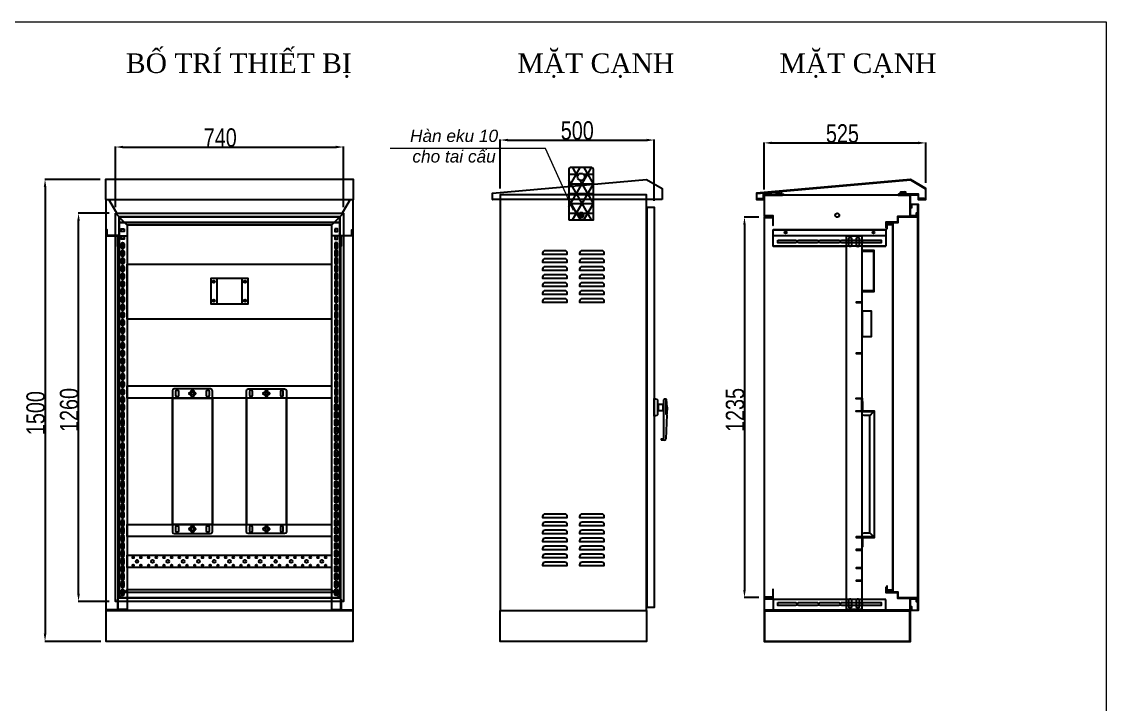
# Model space of a CAD drawing. Header units: inches. Extents: x 21 to 136330, y 8 to 58290.
# Drawn here: x 58205 to 61724, y 43036 to 45252 of the extents above; entities that cross this region are included whole.
import ezdxf
from ezdxf.enums import TextEntityAlignment as Align

# ---------------------------------------------------------------- set-up
doc = ezdxf.new("R2010")
doc.units = ezdxf.units.IN
doc.header["$MEASUREMENT"] = 0
doc.layers.add('0 TĂNG CỨNG', color=7, linetype='Continuous', lineweight=15)
doc.layers.add('ME-DIM', color=8, linetype='Continuous', lineweight=13)
for name, color, linetype in [('1-EMC-ACESS', 4, 'Continuous'), ('@.0.DM. NÉT CHÍNH', 7, 'Continuous'), ('@.DM. THIẾT BỊ', 7, 'Continuous'), ('equipments-cont.', 140, 'Continuous'), ('Text', 4, 'Continuous')]:
    doc.layers.add(name, color=color, linetype=linetype)
doc.layers.add('@.DM. KÍCH THƯỚC', color=8, linetype='Continuous', transparency=0.2)
doc.layers.add('@.DM. KÍCH THƯỚC @ 1', color=8, linetype='Continuous', transparency=0.2)
doc.styles.add('ARIAL', font='arial.ttf')
doc.styles.add('roman', font='roman.shx', dxfattribs={"width": 0.8})
doc.styles.add('Tahoma (Input Text)', font='tahoma.ttf')
doc.styles.add('TEXT-ELECTRICAL', font='')
doc.styles.get('TEXT-ELECTRICAL').set_extended_font_data('.VnArial NarrowH')
doc.dimstyles.new('Kích thước Duy Mạnh', dxfattribs={"dimtxt": 30, "dimasz": 25, "dimexe": 1.25, "dimexo": 20, "dimtad": 1, "dimdec": 1, "dimtxsty": 'roman', "dimcen": 2.5, "dimclrd": 8, "dimclre": 8, "dimclrt": 2, "dimadec": 0, "dimazin": 0, "dimtfac": 1, "dimtdec": 1, "dimtix": 1, "dimtmove": 0, "dimatfit": 3, "dimfxl": 1, "dimtfillclr": 1, "dimarcsym": 0})
doc.dimstyles.new('ME DIM 1-20', dxfattribs={"dimscale": 20, "dimtxt": 2, "dimasz": 1, "dimexe": 0.5, "dimexo": 0.5, "dimgap": 0.5, "dimtad": 1, "dimdec": 0, "dimzin": 0, "dimdsep": 46, "dimtxsty": 'TEXT-ELECTRICAL', "dimblk": 'OBLIQUE', "dimcen": 0, "dimdle": 0.5, "dimclrd": 256, "dimclre": 256, "dimclrt": 256, "dimadec": 0, "dimazin": 0, "dimtfac": 1, "dimtdec": 0, "dimtix": 1, "dimtofl": 0, "dimtmove": 0, "dimatfit": 3, "dimfxl": 1, "dimtolj": 1, "dimtzin": 0, "dimlwd": -1, "dimlwe": -1, "dimarcsym": 0})

# ---------------------------------------------------------------- blocks, each defined once
blk = doc.blocks.new('KHUNG KT1')
at = {"color": 7}
blk.add_lwpolyline([(0, 0), (7128, 0), (7128, -5040), (0, -5040)], close=True, dxfattribs=at)
at = {"color": 1, "style": 'Tahoma (Input Text)', "flags": 8}
for tag, p in [('#01', (328.9, -4851.1)), ('#03', (1514.7, -4846.3)), ('#05', (2819, -4851.1)), ('#07', (4424, -4851.1)), ('#09', (5172.9, -4851.1)), ('#02', (189.8, -4995.1)), ('#04', (1755.3, -4995.1)), ('#06', (2727.8, -4995.1)), ('#08', (4382.7, -4995.1)), ('#10', (5172.9, -4995.1))]:
    blk.add_attdef(tag, p, '', height=60, dxfattribs=at)
blk.add_attdef('#11', text='', height=60, dxfattribs=at).set_placement((6996, -4961.6), align=Align.CENTER)
at = {"layer": '0 TĂNG CỨNG', "color": 1, "style": 'ARIAL'}
blk.add_attdef('#12', (852.8, -4987.6), '', height=60, dxfattribs=at)
blk = doc.blocks.new('TV-HTS4')
at = {"layer": 'equipments-cont.'}
for p, q in [((12, 10), (10, 12)), ((12, 10), (28, 10)), ((12, 10), (12, -10)), ((28, 10), (30, 12)), ((28, 10), (28, -10)), ((40, 26.4), (32, 26.4)), ((39, -21), (39, 26.4)), ((42, 0), (40, 26.4)), ((42, 0), (41.1, -21)), ((12, -10), (10, -12)), ((12, -10), (28, -10)), ((28, -10), (30, -12)), ((40.9, -24), (37.1, -102.1)), ((39, -23.5), (39, -21)), ((40.4, -23.5), (39, -23.5)), ((40.6, -21.5), (39.5, -21.5)), ((22.5, -104.3), (22.5, -106)), ((28, -102.4), (23.3, -103.3)), ((32.1, -107), (23.5, -107))]:
    blk.add_line(p, q, dxfattribs=at)
blk.add_lwpolyline([(0, 28.5), (8.5, 26.4, -0.344151), (10, 24.4), (10, -24.4, -0.344151), (8.5, -26.4), (0, -28.5)], format="xyb", close=True, dxfattribs=at)
blk.add_lwpolyline([(30, 24.4), (30, -100)], dxfattribs=at)
for centre, radius, start, end in [((32, 24.4), 2, 90, 180), ((39.5, -21), 0.5, 180, 270), ((40.4, -24), 0.5, 357.4899, 90), ((40.6, -21), 0.5, 270, 357.4899), ((23.5, -104.3), 1, 101.3099, 180), ((27.5, -100), 2.5, 281.3099, 0), ((32.1, -102), 5, 270, 358.5193), ((23.5, -106), 1, 180, 270)]:
    blk.add_arc(centre, radius, start, end, dxfattribs=at)
blk = doc.blocks.new('*D2329')
at = {"layer": '@.DM. KÍCH THƯỚC', "color": 8, "lineweight": -2, "transparency": 16777216}
for p, q in [((58489.2, 44629.8), (58388.4, 44629.8)), ((58489.2, 43369.9), (58388.4, 43369.9))]:
    blk.add_line(p, q, dxfattribs=at)
at = {"layer": '@.DM. KÍCH THƯỚC', "lineweight": -2, "transparency": 16777216}
blk.add_line((58389.6, 43394.9), (58389.6, 44604.8), dxfattribs=at)
at = {"layer": '@.DM. KÍCH THƯỚC', "transparency": 16777216}
for points in [[(58385.4, 44604.8), (58393.8, 44604.8), (58389.6, 44629.8)], [(58385.4, 43394.9), (58393.8, 43394.9), (58389.6, 43369.9)]]:
    blk.add_solid(points, dxfattribs=at)
at = {"layer": 'Defpoints', "color": 0, "transparency": 16777216}
for p in [(58389.6, 44629.8), (58509.2, 44629.8), (58509.2, 43369.9)]:
    blk.add_point(p, dxfattribs=at)
at = {"layer": '@.DM. KÍCH THƯỚC', "color": 2, "transparency": 16777216, "insert": (58329, 43919.9), "char_height": 60, "attachment_point": 1, "rotation": 90, "style": 'roman'}
blk.add_mtext('1260', dxfattribs=at)
blk = doc.blocks.new('*D2330')
at = {"layer": '@.DM. KÍCH THƯỚC', "color": 8, "lineweight": -2, "transparency": 16777216}
for p, q in [((58509.3, 44649.9), (58509.3, 44846.1)), ((59249.1, 44649.9), (59249.1, 44846.1))]:
    blk.add_line(p, q, dxfattribs=at)
at = {"layer": '@.DM. KÍCH THƯỚC', "lineweight": -2, "transparency": 16777216}
blk.add_line((58534.3, 44844.8), (59224.1, 44844.8), dxfattribs=at)
at = {"layer": '@.DM. KÍCH THƯỚC', "transparency": 16777216}
for points in [[(58534.3, 44849), (58534.3, 44840.7), (58509.3, 44844.8)], [(59224.1, 44849), (59224.1, 44840.7), (59249.1, 44844.8)]]:
    blk.add_solid(points, dxfattribs=at)
at = {"layer": 'Defpoints', "color": 0, "transparency": 16777216}
for p in [(59249.1, 44844.8), (58509.3, 44629.9), (59249.1, 44629.9)]:
    blk.add_point(p, dxfattribs=at)
at = {"layer": '@.DM. KÍCH THƯỚC', "color": 2, "transparency": 16777216, "insert": (58795.8, 44905.5), "char_height": 60, "attachment_point": 1, "style": 'roman'}
blk.add_mtext('740', dxfattribs=at)
blk = doc.blocks.new('*D2274')
at = {"layer": '@.DM. KÍCH THƯỚC', "color": 8, "lineweight": -2, "transparency": 16777216}
for p, q in [((59757.7, 44709.9), (59757.7, 44868.7)), ((60257.7, 44669.9), (60257.7, 44868.7))]:
    blk.add_line(p, q, dxfattribs=at)
at = {"layer": '@.DM. KÍCH THƯỚC', "lineweight": -2, "transparency": 16777216}
blk.add_line((59782.7, 44867.5), (60232.7, 44867.5), dxfattribs=at)
at = {"layer": '@.DM. KÍCH THƯỚC', "transparency": 16777216}
for points in [[(59782.7, 44871.6), (59782.7, 44863.3), (59757.7, 44867.5)], [(60232.7, 44871.6), (60232.7, 44863.3), (60257.7, 44867.5)]]:
    blk.add_solid(points, dxfattribs=at)
at = {"layer": 'Defpoints', "color": 0, "transparency": 16777216}
for p in [(60257.7, 44867.5), (59757.7, 44689.9), (60257.7, 44649.9)]:
    blk.add_point(p, dxfattribs=at)
at = {"layer": '@.DM. KÍCH THƯỚC', "color": 2, "transparency": 16777216, "insert": (60007.7, 44898.1), "char_height": 60, "attachment_point": 5, "style": 'roman'}
blk.add_mtext('500', dxfattribs=at)
blk = doc.blocks.new('bl10')
h = blk.add_hatch()
h.set_pattern_fill('ANGLE', color=256, scale=0.5, style=0)
h.set_pattern_definition([(0, (-95209.8878, -16108.5042), (0, 3.4925), [2.54, -0.9525]), (90, (-95209.8878, -16108.5042), (-3.4925, 2e-16), [2.54, -0.9525])])
edge = h.paths.add_edge_path(flags=16)
edge.add_arc((0, 7.4), 5, 0, 360)
h.paths.add_polyline_path([(-4.2, 14.7), (-8.5, 7.4), (-4.2, 0), (4.2, 0), (8.5, 7.4), (4.2, 14.7)])
h = blk.add_hatch()
h.set_pattern_fill('DOTS', color=256, style=0)
h.set_pattern_definition([(0, (-95209.8878, -16108.5042), (0.79375, 1.5875), [0, -1.5875])])
edge = h.paths.add_edge_path()
edge.add_arc((0, 7.4), 5, 0, 360)
at = {"color": 252}
for p, q in [((-0.5, 7.4), (0.5, 7.4)), ((0, 6.9), (0, 7.9))]:
    blk.add_line(p, q, dxfattribs=at)
blk.add_lwpolyline([(-4.2, 14.7), (-8.5, 7.4), (-4.2, 0), (4.2, 0), (8.5, 7.4), (4.2, 14.7)], close=True)
blk.add_circle((0, 7.4), 5)
blk = doc.blocks.new('_Oblique')
at = {"color": 0, "linetype": 'ByBlock', "lineweight": -2}
blk.add_line((-0.5, -0.5), (0.5, 0.5), dxfattribs=at)
blk = doc.blocks.new('*D2291')
at = {"layer": '@.DM. KÍCH THƯỚC', "color": 8, "lineweight": -2, "transparency": 16777216}
for p, q in [((58459.7, 44739.8), (58279.7, 44739.8)), ((58462.3, 43239.9), (58279.7, 43239.9))]:
    blk.add_line(p, q, dxfattribs=at)
at = {"layer": '@.DM. KÍCH THƯỚC', "lineweight": -2, "transparency": 16777216}
blk.add_line((58280.9, 44714.8), (58280.9, 43264.9), dxfattribs=at)
at = {"layer": '@.DM. KÍCH THƯỚC', "transparency": 16777216}
for points in [[(58276.8, 44714.8), (58285.1, 44714.8), (58280.9, 44739.8)], [(58276.8, 43264.9), (58285.1, 43264.9), (58280.9, 43239.9)]]:
    blk.add_solid(points, dxfattribs=at)
at = {"layer": 'Defpoints', "color": 0, "transparency": 16777216}
for p in [(58479.7, 44739.8), (58280.9, 43239.9), (58482.3, 43239.9)]:
    blk.add_point(p, dxfattribs=at)
at = {"layer": '@.DM. KÍCH THƯỚC', "color": 2, "transparency": 16777216, "insert": (58220.3, 43909.8), "char_height": 60, "attachment_point": 1, "rotation": 90, "style": 'roman'}
blk.add_mtext('1500', dxfattribs=at)
blk = doc.blocks.new('*U2037')
at = {"layer": '@.0.DM. NÉT CHÍNH', "color": 0}
for centre, radius in [((-12.5, 12.5), 2.5), ((0, 0), 4.5), ((12.5, 12.5), 2.5), ((-12.5, -12.5), 2.5), ((12.5, -12.5), 2.5)]:
    blk.add_circle(centre, radius, dxfattribs=at)
blk = doc.blocks.new('*U2038')
at = {"layer": '@.0.DM. NÉT CHÍNH', "color": 0, "linetype": 'ByBlock', "lineweight": -2, "transparency": 16777216}
for p in [(0, 0), (50, 0), (100, 0), (150, 0), (200, 0), (250, 0), (300, 0), (350, 0), (400, 0), (450, 0), (500, 0), (550, 0), (600, 0)]:
    blk.add_blockref('*U2037', p, dxfattribs=at)
blk = doc.blocks.new('*U2063')
at = {"layer": '@.0.DM. NÉT CHÍNH', "color": 51}
blk.add_lwpolyline([(4.5, 6), (4.5, -6, -1), (-4.5, -6), (-4.5, 6, -1)], format="xyb", close=True, dxfattribs=at)
at = {"layer": '@.0.DM. NÉT CHÍNH', "color": 1}
blk.add_point((0, 0), dxfattribs=at)
blk = doc.blocks.new('*U2064')
at = {"layer": '@.0.DM. NÉT CHÍNH', "color": 0, "linetype": 'ByBlock', "lineweight": -2, "transparency": 16777216}
for p in [(0, 525), (0, 500), (0, 475), (0, 450), (0, 425), (0, 400), (0, 375), (0, 350), (0, 325), (0, 300), (0, 275), (0, 250), (0, 225), (0, 200), (0, 175), (0, 150), (0, 125), (0, 100), (0, 75), (0, 50), (0, 25), (0, 0)]:
    blk.add_blockref('*U2063', p, dxfattribs=at)
blk = doc.blocks.new('*U2040')
at = {"layer": '@.0.DM. NÉT CHÍNH'}
blk.add_lwpolyline([(4.5, 4.25), (4.5, -4.25), (-4.5, -4.25), (-4.5, 4.25)], close=True, dxfattribs=at)
blk = doc.blocks.new('*U2109')
at = {"layer": '@.0.DM. NÉT CHÍNH', "color": 0, "linetype": 'ByBlock', "lineweight": -2, "transparency": 16777216}
for p in [(0, 575), (0, 550), (0, 525), (0, 500), (0, 475), (0, 450), (0, 425), (0, 400), (0, 375), (0, 350), (0, 325), (0, 300), (0, 275), (0, 250), (0, 225), (0, 200), (0, 175), (0, 150), (0, 125), (0, 100), (0, 75), (0, 50), (0, 25), (0, 0)]:
    blk.add_blockref('*U2040', p, dxfattribs=at)
blk = doc.blocks.new('*U2029')
at = {"layer": '@.0.DM. NÉT CHÍNH', "color": 51}
blk.add_lwpolyline([(4.5, 6), (4.5, -6, -1), (-4.5, -6), (-4.5, 6, -1)], format="xyb", close=True, dxfattribs=at)
at = {"layer": '@.0.DM. NÉT CHÍNH', "color": 1}
blk.add_point((0, 0), dxfattribs=at)
blk = doc.blocks.new('*U2030')
at = {"layer": '@.0.DM. NÉT CHÍNH', "color": 0, "linetype": 'ByBlock', "lineweight": -2, "transparency": 16777216}
for p in [(0, 600), (0, 575), (0, 550), (0, 525), (0, 500), (0, 475), (0, 450), (0, 425), (0, 400), (0, 375), (0, 350), (0, 325), (0, 300), (0, 275), (0, 250), (0, 225), (0, 200), (0, 175), (0, 150), (0, 125), (0, 100), (0, 75), (0, 50), (0, 25), (0, 0)]:
    blk.add_blockref('*U2029', p, dxfattribs=at)
blk = doc.blocks.new('*U2027')
at = {"layer": '@.0.DM. NÉT CHÍNH'}
blk.add_lwpolyline([(4.5, 4.25), (4.5, -4.25), (-4.5, -4.25), (-4.5, 4.25)], close=True, dxfattribs=at)
blk = doc.blocks.new('*U2028')
at = {"layer": '@.0.DM. NÉT CHÍNH', "color": 0, "linetype": 'ByBlock', "lineweight": -2, "transparency": 16777216}
for p in [(0, 600), (0, 575), (0, 550), (0, 525), (0, 500), (0, 475), (0, 450), (0, 425), (0, 400), (0, 375), (0, 350), (0, 325), (0, 300), (0, 275), (0, 250), (0, 225), (0, 200), (0, 175), (0, 150), (0, 125), (0, 100), (0, 75), (0, 50), (0, 25), (0, 0)]:
    blk.add_blockref('*U2027', p, dxfattribs=at)
blk = doc.blocks.new('*U2061')
at = {"layer": '@.0.DM. NÉT CHÍNH', "color": 51}
blk.add_lwpolyline([(4.5, 6), (4.5, -6, -1), (-4.5, -6), (-4.5, 6, -1)], format="xyb", close=True, dxfattribs=at)
at = {"layer": '@.0.DM. NÉT CHÍNH', "color": 1}
blk.add_point((0, 0), dxfattribs=at)
blk = doc.blocks.new('*U2062')
at = {"layer": '@.0.DM. NÉT CHÍNH', "color": 0, "linetype": 'ByBlock', "lineweight": -2, "transparency": 16777216}
for p in [(0, 525), (0, 500), (0, 475), (0, 450), (0, 425), (0, 400), (0, 375), (0, 350), (0, 325), (0, 300), (0, 275), (0, 250), (0, 225), (0, 200), (0, 175), (0, 150), (0, 125), (0, 100), (0, 75), (0, 50), (0, 25), (0, 0)]:
    blk.add_blockref('*U2061', p, dxfattribs=at)
blk = doc.blocks.new('*U2047')
at = {"layer": '@.0.DM. NÉT CHÍNH'}
blk.add_lwpolyline([(4.5, 4.25), (4.5, -4.25), (-4.5, -4.25), (-4.5, 4.25)], close=True, dxfattribs=at)
blk = doc.blocks.new('*U2048')
at = {"layer": '@.0.DM. NÉT CHÍNH', "color": 0, "linetype": 'ByBlock', "lineweight": -2, "transparency": 16777216}
for p in [(0, 575), (0, 550), (0, 525), (0, 500), (0, 475), (0, 450), (0, 425), (0, 400), (0, 375), (0, 350), (0, 325), (0, 300), (0, 275), (0, 250), (0, 225), (0, 200), (0, 175), (0, 150), (0, 125), (0, 100), (0, 75), (0, 50), (0, 25), (0, 0)]:
    blk.add_blockref('*U2047', p, dxfattribs=at)
blk = doc.blocks.new('*U2045')
at = {"layer": '@.0.DM. NÉT CHÍNH', "color": 51}
blk.add_lwpolyline([(4.5, 6), (4.5, -6, -1), (-4.5, -6), (-4.5, 6, -1)], format="xyb", close=True, dxfattribs=at)
at = {"layer": '@.0.DM. NÉT CHÍNH', "color": 1}
blk.add_point((0, 0), dxfattribs=at)
blk = doc.blocks.new('*U2046')
at = {"layer": '@.0.DM. NÉT CHÍNH', "color": 0, "linetype": 'ByBlock', "lineweight": -2, "transparency": 16777216}
for p in [(0, 600), (0, 575), (0, 550), (0, 525), (0, 500), (0, 475), (0, 450), (0, 425), (0, 400), (0, 375), (0, 350), (0, 325), (0, 300), (0, 275), (0, 250), (0, 225), (0, 200), (0, 175), (0, 150), (0, 125), (0, 100), (0, 75), (0, 50), (0, 25), (0, 0)]:
    blk.add_blockref('*U2045', p, dxfattribs=at)
blk = doc.blocks.new('*U2114')
at = {"layer": '@.0.DM. NÉT CHÍNH'}
blk.add_lwpolyline([(4.5, 4.25), (4.5, -4.25), (-4.5, -4.25), (-4.5, 4.25)], close=True, dxfattribs=at)
blk = doc.blocks.new('*U2060')
at = {"layer": '@.0.DM. NÉT CHÍNH', "color": 0, "linetype": 'ByBlock', "lineweight": -2, "transparency": 16777216}
for p in [(0, 600), (0, 575), (0, 550), (0, 525), (0, 500), (0, 475), (0, 450), (0, 425), (0, 400), (0, 375), (0, 350), (0, 325), (0, 300), (0, 275), (0, 250), (0, 225), (0, 200), (0, 175), (0, 150), (0, 125), (0, 100), (0, 75), (0, 50), (0, 25), (0, 0)]:
    blk.add_blockref('*U2114', p, dxfattribs=at)
blk = doc.blocks.new('*D2284')
at = {"layer": '@.DM. KÍCH THƯỚC', "color": 8, "lineweight": -2, "transparency": 16777216}
for p, q in [((60596.7, 44617.4), (60549, 44617.4)), ((60596.7, 43382.4), (60549, 43382.4))]:
    blk.add_line(p, q, dxfattribs=at)
at = {"layer": '@.DM. KÍCH THƯỚC', "lineweight": -2, "transparency": 16777216}
blk.add_line((60550.3, 44592.4), (60550.3, 43407.4), dxfattribs=at)
at = {"layer": '@.DM. KÍCH THƯỚC', "transparency": 16777216}
for points in [[(60546.1, 44592.4), (60554.4, 44592.4), (60550.3, 44617.4)], [(60546.1, 43407.4), (60554.4, 43407.4), (60550.3, 43382.4)]]:
    blk.add_solid(points, dxfattribs=at)
at = {"layer": 'Defpoints', "color": 0, "transparency": 16777216}
for p in [(60616.7, 44617.4), (60550.3, 43382.4), (60616.7, 43382.4)]:
    blk.add_point(p, dxfattribs=at)
at = {"layer": '@.DM. KÍCH THƯỚC', "color": 2, "transparency": 16777216, "insert": (60489.6, 43919.9), "char_height": 60, "attachment_point": 1, "rotation": 90, "style": 'roman'}
blk.add_mtext('1235', dxfattribs=at)
blk = doc.blocks.new('*D2285')
at = {"layer": '@.DM. KÍCH THƯỚC', "color": 8, "lineweight": -2, "transparency": 16777216}
for p, q in [((60613.7, 44706.9), (60613.7, 44859.4)), ((61138.7, 44728.2), (61138.7, 44859.4))]:
    blk.add_line(p, q, dxfattribs=at)
at = {"layer": '@.DM. KÍCH THƯỚC', "lineweight": -2, "transparency": 16777216}
blk.add_line((60638.7, 44858.2), (61113.7, 44858.2), dxfattribs=at)
at = {"layer": '@.DM. KÍCH THƯỚC', "transparency": 16777216}
for points in [[(60638.7, 44862.3), (60638.7, 44854), (60613.7, 44858.2)], [(61113.7, 44862.3), (61113.7, 44854), (61138.7, 44858.2)]]:
    blk.add_solid(points, dxfattribs=at)
at = {"layer": 'Defpoints', "color": 0, "transparency": 16777216}
for p in [(61138.7, 44858.2), (61138.7, 44708.2), (60613.7, 44686.9)]:
    blk.add_point(p, dxfattribs=at)
at = {"layer": '@.DM. KÍCH THƯỚC', "color": 2, "transparency": 16777216, "insert": (60814.5, 44918.8), "char_height": 60, "attachment_point": 1, "style": 'roman'}
blk.add_mtext('525', dxfattribs=at)
blk = doc.blocks.new('eku10')
at = {"color": 5}
blk.add_line((53937.9, -17418.7), (53931.9, -17418.7), dxfattribs=at)
blk.add_lwpolyline([(53937.9, -17401.7), (53938.6, -17402.7), (53938.6, -17417.7), (53937.9, -17418.7, 0.176471), (53937.9, -17410.2, 0.176471), (53937.9, -17401.7), (53931.9, -17401.7), (53931.1, -17402.7), (53931.1, -17417.7), (53931.9, -17418.7, -0.176471), (53931.9, -17410.2), (53937.9, -17410.2)], format="xyb", dxfattribs=at)
blk.add_arc((53943.5, -17406), 12.4, 159.984, 200.016, dxfattribs=at)
blk = doc.blocks.new('EKU 10')
at = {"layer": '@.DM. THIẾT BỊ', "color": 1}
blk.add_line((-6.5, 8.5), (6.3, 8.5), dxfattribs=at)
at = {"layer": '@.DM. THIẾT BỊ'}
blk.add_blockref('eku10', (-53934.9, 17418.7), dxfattribs=at)

msp = doc.modelspace()

# ---------------------------------------------------------------- hatches: boundary and pattern name
h = msp.add_hatch()
h.set_pattern_fill('NET3', color=252, scale=10, style=0)
h.set_pattern_definition([(0, (-35205.354, 28500.946), (0, 31.75), []), (60, (-35205.354, 28500.946), (-27.496307, 15.875), []), (120, (-35205.354, 28500.946), (-27.496307, -15.875), [])])
edge = h.paths.add_edge_path()
edge.add_line((59980.1999, 44608.3621), (60060.1999, 44608.3621))
edge.add_line((60060.1999, 44608.3621), (60060.1999, 44772.8292))
edge.add_arc((60055.1999, 44772.8292), 5, 0, 90)
edge.add_line((60055.1999, 44777.8292), (59985.1999, 44777.8292))
edge.add_arc((59985.1999, 44772.8292), 5, 90, 180)
edge.add_line((59980.1999, 44772.8292), (59980.1999, 44608.3621))
edge = h.paths.add_edge_path(flags=16)
edge.add_arc((60020.1999, 44747.8292), 11.5, 0, 360)
h.paths.add_polyline_path([(60015.9499, 44630.7233), (60011.6999, 44623.3621), (60015.9499, 44616.0009), (60024.4499, 44616.0009), (60028.6999, 44623.3621), (60024.4499, 44630.7233)], flags=16)
edge = h.paths.add_edge_path(flags=0)
edge.add_arc((60020.1999, 44623.3621), 5, 0, 360)
edge = h.paths.add_edge_path(flags=0)
edge.add_line((60020.1999, 44622.8621), (60020.1999, 44623.8621))
edge = h.paths.add_edge_path(flags=0)
edge.add_line((60019.6999, 44623.3621), (60020.6999, 44623.3621))

# ---------------------------------------------------------------- linework, layer by layer
at = {"color": 252}
msp.add_lwpolyline([(59980.1999, 44608.3621), (60060.1999, 44608.3621), (60060.1999, 44772.8292, 0.414213562), (60055.1999, 44777.8292), (59985.1999, 44777.8292, 0.414213562), (59980.1999, 44772.8292)], format="xyb", close=True, dxfattribs=at)
at = {"color": 2}
for points in [[(59967.2018, 44508.172), (59903.2018, 44508.172, 0.414213562), (59895.2018, 44500.172), (59895.2018, 44497.172), (59975.2018, 44497.172), (59975.2018, 44500.172, 0.414213562)], [(59967.2018, 44482.172), (59903.2018, 44482.172, 0.414213562), (59895.2018, 44474.172), (59895.2018, 44471.172), (59975.2018, 44471.172), (59975.2018, 44474.172, 0.414213562)], [(60087.2018, 44508.172), (60023.2018, 44508.172, 0.414213562), (60015.2018, 44500.172), (60015.2018, 44497.172), (60095.2018, 44497.172), (60095.2018, 44500.172, 0.414213562)], [(60087.2018, 44482.172), (60023.2018, 44482.172, 0.414213562), (60015.2018, 44474.172), (60015.2018, 44471.172), (60095.2018, 44471.172), (60095.2018, 44474.172, 0.414213562)], [(59967.2018, 44456.172), (59903.2018, 44456.172, 0.414213562), (59895.2018, 44448.172), (59895.2018, 44445.172), (59975.2018, 44445.172), (59975.2018, 44448.172, 0.414213562)], [(60087.2018, 44456.172), (60023.2018, 44456.172, 0.414213562), (60015.2018, 44448.172), (60015.2018, 44445.172), (60095.2018, 44445.172), (60095.2018, 44448.172, 0.414213562)], [(59967.2018, 44430.172), (59903.2018, 44430.172, 0.414213562), (59895.2018, 44422.172), (59895.2018, 44419.172), (59975.2018, 44419.172), (59975.2018, 44422.172, 0.414213562)], [(60087.2018, 44430.172), (60023.2018, 44430.172, 0.414213562), (60015.2018, 44422.172), (60015.2018, 44419.172), (60095.2018, 44419.172), (60095.2018, 44422.172, 0.414213562)], [(59967.2018, 44404.172), (59903.2018, 44404.172, 0.414213562), (59895.2018, 44396.172), (59895.2018, 44393.172), (59975.2018, 44393.172), (59975.2018, 44396.172, 0.414213562)], [(59967.2018, 44378.172), (59903.2018, 44378.172, 0.414213562), (59895.2018, 44370.172), (59895.2018, 44367.172), (59975.2018, 44367.172), (59975.2018, 44370.172, 0.414213562)], [(60087.2018, 44404.172), (60023.2018, 44404.172, 0.414213562), (60015.2018, 44396.172), (60015.2018, 44393.172), (60095.2018, 44393.172), (60095.2018, 44396.172, 0.414213562)], [(60087.2018, 44378.172), (60023.2018, 44378.172, 0.414213562), (60015.2018, 44370.172), (60015.2018, 44367.172), (60095.2018, 44367.172), (60095.2018, 44370.172, 0.414213562)], [(59967.2018, 44352.172), (59903.2018, 44352.172, 0.414213562), (59895.2018, 44344.172), (59895.2018, 44341.172), (59975.2018, 44341.172), (59975.2018, 44344.172, 0.414213562)], [(60087.2018, 44352.172), (60023.2018, 44352.172, 0.414213562), (60015.2018, 44344.172), (60015.2018, 44341.172), (60095.2018, 44341.172), (60095.2018, 44344.172, 0.414213562)], [(59967.2018, 43653.172), (59903.2018, 43653.172, 0.414213562), (59895.2018, 43645.172), (59895.2018, 43642.172), (59975.2018, 43642.172), (59975.2018, 43645.172, 0.414213562)], [(60087.2018, 43653.172), (60023.2018, 43653.172, 0.414213562), (60015.2018, 43645.172), (60015.2018, 43642.172), (60095.2018, 43642.172), (60095.2018, 43645.172, 0.414213562)], [(59967.2018, 43627.172), (59903.2018, 43627.172, 0.414213562), (59895.2018, 43619.172), (59895.2018, 43616.172), (59975.2018, 43616.172), (59975.2018, 43619.172, 0.414213562)], [(60087.2018, 43627.172), (60023.2018, 43627.172, 0.414213562), (60015.2018, 43619.172), (60015.2018, 43616.172), (60095.2018, 43616.172), (60095.2018, 43619.172, 0.414213562)], [(59967.2018, 43601.172), (59903.2018, 43601.172, 0.414213562), (59895.2018, 43593.172), (59895.2018, 43590.172), (59975.2018, 43590.172), (59975.2018, 43593.172, 0.414213562)], [(59967.2018, 43575.172), (59903.2018, 43575.172, 0.414213562), (59895.2018, 43567.172), (59895.2018, 43564.172), (59975.2018, 43564.172), (59975.2018, 43567.172, 0.414213562)], [(60087.2018, 43601.172), (60023.2018, 43601.172, 0.414213562), (60015.2018, 43593.172), (60015.2018, 43590.172), (60095.2018, 43590.172), (60095.2018, 43593.172, 0.414213562)], [(60087.2018, 43575.172), (60023.2018, 43575.172, 0.414213562), (60015.2018, 43567.172), (60015.2018, 43564.172), (60095.2018, 43564.172), (60095.2018, 43567.172, 0.414213562)], [(59967.2018, 43549.172), (59903.2018, 43549.172, 0.414213562), (59895.2018, 43541.172), (59895.2018, 43538.172), (59975.2018, 43538.172), (59975.2018, 43541.172, 0.414213562)], [(60087.2018, 43549.172), (60023.2018, 43549.172, 0.414213562), (60015.2018, 43541.172), (60015.2018, 43538.172), (60095.2018, 43538.172), (60095.2018, 43541.172, 0.414213562)], [(59967.2018, 43523.172), (59903.2018, 43523.172, 0.414213562), (59895.2018, 43515.172), (59895.2018, 43512.172), (59975.2018, 43512.172), (59975.2018, 43515.172, 0.414213562)], [(59967.2018, 43497.172), (59903.2018, 43497.172, 0.414213562), (59895.2018, 43489.172), (59895.2018, 43486.172), (59975.2018, 43486.172), (59975.2018, 43489.172, 0.414213562)], [(60087.2018, 43523.172), (60023.2018, 43523.172, 0.414213562), (60015.2018, 43515.172), (60015.2018, 43512.172), (60095.2018, 43512.172), (60095.2018, 43515.172, 0.414213562)], [(60087.2018, 43497.172), (60023.2018, 43497.172, 0.414213562), (60015.2018, 43489.172), (60015.2018, 43486.172), (60095.2018, 43486.172), (60095.2018, 43489.172, 0.414213562)]]:
    msp.add_lwpolyline(points, format="xyb", close=True, dxfattribs=at)
msp.add_circle((60020.1999, 44747.8292), 11.5, dxfattribs=at)
at = {"layer": '@.0.DM. NÉT CHÍNH', "color": 0}
for p, q in [((58479.2193, 43341.3621), (58479.2193, 44674.8621)), ((58513.505, 44629.8621), (58487.7907, 44674.8621)), ((58513.505, 44629.8621), (58487.7907, 44674.8621)), ((59270.6479, 44674.8621), (59244.9336, 44629.8621)), ((59270.6479, 44674.8621), (59244.9336, 44629.8621)), ((59279.2193, 44674.8621), (59279.2193, 43341.3621)), ((59732.6998, 44674.8629), (59734.1998, 44674.8629)), ((58521.2193, 44617.8621), (58509.2193, 44629.8621)), ((58509.2193, 43369.9328), (58509.2193, 44629.7914)), ((59249.2193, 44629.7914), (59249.2193, 43369.9328)), ((59237.1486, 44599.3621), (58521.29, 44599.3621)), ((58521.29, 44599.3621), (59237.1486, 44599.3621)), ((58838.4158, 44418.068), (58838.4158, 44336.068)), ((58920.0228, 44336.068), (58920.0228, 44418.068)), ((60933.7259, 44229.6656), (60932.2259, 44229.6656)), ((58521.29, 43400.3621), (59237.1486, 43400.3621))]:
    msp.add_line(p, q, dxfattribs=at)
at = {"layer": '@.0.DM. NÉT CHÍNH'}
for p, q in [((60590.2259, 44674.8634), (60613.7259, 44674.8634)), ((61048.7259, 44688.3621), (60673.7259, 44688.3621)), ((58520.7193, 44618.3621), (58547.7193, 44591.3621)), ((58547.7193, 44591.3621), (58520.7193, 44618.3621)), ((59210.7193, 44591.3621), (58547.7193, 44591.3621)), ((58547.7193, 44591.3621), (58547.7193, 44556.3621)), ((59237.7193, 44618.3621), (59210.7193, 44591.3621)), ((59210.7193, 44591.3621), (59237.7193, 44618.3621)), ((59210.7193, 44591.3621), (59210.7193, 44556.3621)), ((61008.7259, 44576.3621), (60643.7259, 44576.3621)), ((60643.7259, 44557.8621), (61008.7259, 44557.8621)), ((60643.7259, 44522.8621), (60880.7259, 44522.8621)), ((60890.3975, 44522.8621), (60896.0543, 44522.8621)), ((60915.3975, 44522.8621), (60921.0543, 44522.8621)), ((60932.2259, 44522.8621), (61008.7259, 44522.8621)), ((58547.7193, 43429.8621), (58547.7193, 43343.3621)), ((59210.7193, 43429.8621), (59210.7193, 43343.3621)), ((58547.7193, 43408.3621), (58521.2193, 43381.8621)), ((58547.7193, 43408.3621), (59210.7193, 43408.3621)), ((59210.7193, 43408.3621), (59237.2193, 43381.8621)), ((58517.7193, 43345.3621), (58517.7193, 43356.8621)), ((59240.7193, 43345.3621), (59240.7193, 43356.8621)), ((61008.7259, 43376.3621), (60930.7259, 43376.3621)), ((61008.7259, 43345.3621), (61008.7259, 43376.3621)), ((60966.2259, 43339.8621), (60736.2259, 43339.8621)), ((61008.7259, 43341.3621), (61008.7259, 43345.3621))]:
    msp.add_line(p, q, dxfattribs=at)
at = {"layer": '@.0.DM. NÉT CHÍNH', "color": 1}
msp.add_line((59237.2193, 44617.8621), (59249.2193, 44629.7914), dxfattribs=at)
at = {"layer": '@.0.DM. NÉT CHÍNH', "color": 0}
for points in [[(58476.7193, 44674.8621), (59281.7193, 44674.8621), (59281.7193, 44739.7742), (58476.7193, 44739.7742)], [(60282.6999, 44674.8621), (60257.6999, 44674.8621), (59732.6998, 44674.8629), (59732.6998, 44694.8629), (60232.6996, 44739.8626), (60282.6999, 44709.8621)], [(58479.2193, 44674.8621), (59279.2193, 44674.8621), (59279.2193, 43339.8621), (58479.2193, 43339.8621)], [(59757.6999, 43339.8621), (60232.6999, 43339.8621), (60232.702, 44689.8625), (59757.702, 44689.8625)], [(60590.7259, 44677.8621), (60612.2259, 44677.8621), (60612.2259, 44691.3621), (60677.2259, 44691.3621), (60677.2259, 44689.8621), (60613.7259, 44689.8621), (60613.7259, 44676.3621), (60590.7259, 44676.3621)], [(58509.2193, 44629.8621), (59249.2193, 44629.8621), (59249.2193, 43369.8621), (58509.2193, 43369.8621)], [(60234.1999, 43349.8621), (60234.1999, 44649.8621), (60257.6999, 44649.8621), (60257.6999, 43349.8621)], [(58521.2193, 44617.8621), (59237.2193, 44617.8621), (59237.2193, 43381.8621), (58521.2193, 43381.8621)], [(60930.7259, 43343.3621), (60880.7259, 43343.3621), (60880.7259, 44556.3621), (60930.7259, 44556.3621)], [(58547.7193, 44464.1548), (59210.7193, 44464.1548), (59210.7193, 44285.5694), (58547.7193, 44285.5694)], [(58923.0228, 44336.068), (58940.0228, 44336.068), (58940.0228, 44418.068), (58923.0228, 44418.068), (58921.5228, 44418.068), (58918.5228, 44418.068), (58839.9158, 44418.068), (58836.9158, 44418.068), (58835.4158, 44418.068), (58818.4158, 44418.068), (58818.4158, 44336.068), (58835.4158, 44336.068), (58836.9158, 44336.068), (58839.9158, 44336.068), (58918.5228, 44336.068), (58921.5228, 44336.068)], [(60932.2259, 44341.6656), (60912.2259, 44341.6656), (60912.2259, 44340.1656), (60930.7259, 44340.1656), (60930.7259, 44175.5586), (60912.2259, 44175.5586), (60912.2259, 44174.0586), (60932.2259, 44174.0586)], [(58547.7193, 44069.6329), (59210.7193, 44069.6329), (59210.7193, 44030.0914), (58547.7193, 44030.0914)], [(58694.2193, 44030.0914), (58824.2193, 44030.0914), (58824.2193, 43619.6329), (58694.2193, 43619.6329)], [(59064.2193, 44030.0914), (58934.2193, 44030.0914), (58934.2193, 43619.6329), (59064.2193, 43619.6329)], [(60932.2259, 43986.5586), (60912.2259, 43986.5586), (60912.2259, 43988.0586), (60930.7259, 43988.0586), (60930.7259, 44027.6656), (60912.2259, 44027.6656), (60912.2259, 44029.1656), (60932.2259, 44029.1656), (60932.2259, 43986.3621), (60970.7259, 43986.3621), (60970.7259, 43579.3621), (60932.2259, 43579.3621), (60932.2259, 43547.8621), (60933.7259, 43547.8621), (60933.7259, 43577.8621), (60972.2259, 43577.8621), (60972.2259, 43987.8621), (60933.7259, 43987.8621), (60933.7259, 44017.8621), (60932.2259, 44017.8621)], [(58547.7193, 43619.6329), (59210.7193, 43619.6329), (59210.7193, 43580.0914), (58547.7193, 43580.0914)], [(60932.2259, 43579.1656), (60912.2259, 43579.1656), (60912.2259, 43577.6656), (60930.7259, 43577.6656), (60930.7259, 43538.0586), (60912.2259, 43538.0586), (60912.2259, 43536.5586), (60932.2259, 43536.5586)], [(58547.7193, 43519.6361), (59210.7193, 43519.6361), (59210.7193, 43480.0946), (58547.7193, 43480.0946)], [(60932.2259, 43479.1656), (60912.2259, 43479.1656), (60912.2259, 43477.6656), (60930.7259, 43477.6656), (60930.7259, 43438.0586), (60912.2259, 43438.0586), (60912.2259, 43436.5586), (60932.2259, 43436.5586)], [(58479.2193, 43339.8621), (59279.2193, 43339.8621), (59279.2193, 43239.8621), (58479.2193, 43239.8621)], [(60232.6999, 43339.8621), (60232.6999, 43239.8621), (59757.6999, 43239.8621), (59757.6999, 43339.8621)]]:
    msp.add_lwpolyline(points, close=True, dxfattribs=at)
at = {"layer": '@.0.DM. NÉT CHÍNH'}
for points in [[(61088.7265, 44739.8626), (60588.7259, 44694.8634), (60588.7259, 44674.8634), (60590.2259, 44674.8634), (60590.2259, 44693.498), (61088.3769, 44738.323), (61137.2267, 44709.0128), (61137.2267, 44676.3621), (61113.7267, 44676.3621), (61113.7267, 44674.8621), (61138.7267, 44674.8621), (61138.7267, 44709.8621)], [(60673.7259, 44688.3621), (60673.7259, 44689.8621), (60613.7259, 44689.8621), (60613.7259, 44619.8621), (60642.2259, 44619.8621), (60642.2259, 44591.3621), (60643.7259, 44591.3621), (60643.7259, 44621.3621), (60615.2259, 44621.3621), (60615.2259, 44688.3621)], [(61088.7259, 44621.3621), (61088.7259, 44689.8621), (61048.7259, 44689.8621), (61048.7259, 44688.3621), (61087.2259, 44688.3621), (61087.2259, 44619.8621), (61107.2259, 44619.8621), (61107.2259, 44621.3621)], [(61091.7259, 44646.8621), (61090.2259, 44646.8621), (61090.2259, 44659.8621), (61113.7259, 44659.8621), (61113.7259, 43339.8621), (61090.2259, 43339.8621), (61090.2259, 43352.8621), (61091.7259, 43352.8621), (61091.7259, 43341.3621), (61112.2259, 43341.3621), (61112.2259, 44658.3621), (61091.7259, 44658.3621), (61091.7259, 44646.8621)], [(61010.2259, 44583.8621), (61010.2259, 44599.3621), (61048.7259, 44599.3621), (61048.7259, 44617.8621), (61108.7259, 44617.8621), (61108.7259, 44629.8621), (61107.2259, 44629.8621), (61107.2259, 44619.3621), (61047.2259, 44619.3621), (61047.2259, 44600.8621), (61008.7259, 44600.8621), (61008.7259, 44583.8621)], [(59237.2193, 44617.8621), (58521.2193, 44617.8621), (58521.2193, 43381.8621), (59237.2193, 43381.8621)], [(60613.7259, 44617.3621), (60613.7259, 43382.3621), (60641.2259, 43382.3621), (60641.2259, 43383.8621), (60615.2259, 43383.8621), (60615.2259, 44615.8621), (60641.2259, 44615.8621), (60641.2259, 44617.3621)], [(61030.7259, 44593.3621), (61030.7259, 43406.3621), (61013.7259, 43406.3621), (61013.7259, 43419.8621), (61012.2259, 43419.8621), (61012.2259, 43404.8621), (61032.2259, 43404.8621), (61032.2259, 44594.8621), (61012.2259, 44594.8621), (61012.2259, 44579.8621), (61013.7259, 44579.8621), (61013.7259, 44593.3621)], [(61008.7259, 44522.8621), (60643.7259, 44522.8621), (60643.7259, 44576.3621), (61008.7259, 44576.3621)], [(61008.7259, 43415.8621), (61008.7259, 43398.8621), (61047.2259, 43398.8621), (61047.2259, 43380.3621), (61107.2259, 43380.3621), (61107.2259, 43369.8621), (61108.7259, 43369.8621), (61108.7259, 43381.8621), (61048.7259, 43381.8621), (61048.7259, 43400.3621), (61010.2259, 43400.3621), (61010.2259, 43415.8621)], [(61008.7259, 43376.3621), (60643.7259, 43376.3621), (60643.7259, 43341.3621), (61008.7259, 43341.3621)], [(61038.6552, 43241.3621), (61038.7259, 43241.3621), (61087.2259, 43241.3621), (61087.2259, 43338.3621), (61038.7259, 43338.3621), (60966.2259, 43338.3621), (60736.2259, 43338.3621), (60628.7259, 43338.3621), (60615.2259, 43338.3621), (60615.2259, 43241.3621), (60663.7259, 43241.3621), (60663.7966, 43241.3621)]]:
    msp.add_lwpolyline(points, close=True, dxfattribs=at)
for points in [[(61116.7267, 44676.3621), (61133.7267, 44676.3621), (61133.7267, 44677.8621), (61116.7267, 44677.8621, -0.414213562), (61115.2267, 44679.3621), (61115.2267, 44691.3621), (61050.2267, 44691.3621), (61050.2267, 44689.8621), (61113.7267, 44689.8621), (61113.7267, 44679.3621, 0.414213562)], [(60658.7259, 44542.3621), (60716.2259, 44542.3621, -1), (60716.2259, 44533.3621), (60658.7259, 44533.3621)], [(60786.2259, 44533.3621), (60726.2259, 44533.3621, -1), (60726.2259, 44542.3621), (60786.2259, 44542.3621, -1)], [(60856.2259, 44533.3621), (60796.2259, 44533.3621, -1), (60796.2259, 44542.3621), (60856.2259, 44542.3621, -1)], [(60926.2259, 44533.3621), (60866.2259, 44533.3621, -1), (60866.2259, 44542.3621), (60926.2259, 44542.3621, -1)], [(60897.7259, 44546.3621), (60897.7259, 44526.3621, -1), (60888.7259, 44526.3621), (60888.7259, 44546.3621, -1)], [(60897.7259, 44546.3621), (60897.7259, 44526.3621, -1), (60888.7259, 44526.3621), (60888.7259, 44546.3621, -1)], [(60922.7259, 44546.3621), (60922.7259, 44526.3621, -1), (60913.7259, 44526.3621), (60913.7259, 44546.3621, -1)], [(60658.7259, 43365.8621), (60716.2259, 43365.8621, -1), (60716.2259, 43356.8621), (60658.7259, 43356.8621)], [(60786.2259, 43356.8621), (60726.2259, 43356.8621, -1), (60726.2259, 43365.8621), (60786.2259, 43365.8621, -1)], [(60856.2259, 43356.8621), (60796.2259, 43356.8621, -1), (60796.2259, 43365.8621), (60856.2259, 43365.8621, -1)], [(60926.2259, 43356.8621), (60866.2259, 43356.8621, -1), (60866.2259, 43365.8621), (60926.2259, 43365.8621, -1)], [(60897.7259, 43373.3621), (60897.7259, 43353.3621, -1), (60888.7259, 43353.3621), (60888.7259, 43373.3621, -1)], [(60897.7259, 43373.3621), (60897.7259, 43353.3621, -1), (60888.7259, 43353.3621), (60888.7259, 43373.3621, -1)], [(60913.7259, 43353.3621), (60913.7259, 43373.3621, -1), (60922.7259, 43373.3621), (60922.7259, 43353.3621, -1)], [(60913.7259, 43353.3621), (60913.7259, 43373.3621, -1), (60922.7259, 43373.3621), (60922.7259, 43353.3621, -1)]]:
    msp.add_lwpolyline(points, format="xyb", close=True, dxfattribs=at)
at = {"layer": '@.0.DM. NÉT CHÍNH', "color": 1}
for points in [[(58480.7193, 44556.3616), (58516.2193, 44556.3616), (58516.2193, 44523.3616), (58517.7193, 44523.3616), (58517.7193, 44557.8616), (58482.2193, 44557.8616), (58482.2193, 44576.3616), (58480.7193, 44576.3616)], [(59277.7193, 44556.3616), (59242.2193, 44556.3616), (59242.2193, 44523.3616), (59240.7193, 44523.3616), (59240.7193, 44557.8616), (59276.2193, 44557.8616), (59276.2193, 44576.3616), (59277.7193, 44576.3616)], [(58516.2193, 43342.8619), (58480.7193, 43342.8619), (58480.7193, 43341.3619), (58517.7193, 43341.3619), (58517.7193, 43376.3619), (58516.2193, 43376.3619)], [(59242.2193, 43342.8619), (59277.7193, 43342.8619), (59277.7193, 43341.3619), (59240.7193, 43341.3619), (59240.7193, 43376.3619), (59242.2193, 43376.3619)]]:
    msp.add_lwpolyline(points, close=True, dxfattribs=at)
at = {"layer": '@.0.DM. NÉT CHÍNH', "color": 2}
for points in [[(58517.7193, 44556.3621), (58547.7193, 44556.3621), (58547.7193, 43343.3621), (58517.7193, 43343.3621)], [(59240.7193, 44556.3621), (59210.7193, 44556.3621), (59210.7193, 43343.3621), (59240.7193, 43343.3621)]]:
    msp.add_lwpolyline(points, close=True, dxfattribs=at)
at = {"layer": '@.0.DM. NÉT CHÍNH'}
for points in [[(60932.2259, 44539.9237, -0.280776406), (60936.2259, 44542.3621), (60993.7259, 44542.3621), (60993.7259, 44533.3621), (60936.2259, 44533.3621, -0.561552813), (60932.2259, 44539.9237)], [(60932.2259, 43363.4237, -0.280776406), (60936.2259, 43365.8621), (60993.7259, 43365.8621), (60993.7259, 43356.8621), (60936.2259, 43356.8621, -0.561552813), (60932.2259, 43363.4237)]]:
    msp.add_lwpolyline(points, format="xyb", dxfattribs=at)
at = {"layer": '@.0.DM. NÉT CHÍNH', "color": 0}
for points in [[(60930.7259, 44507.0904), (60936.7259, 44507.0904), (60969.2259, 44507.0904), (60969.2259, 44377.4834), (60936.7259, 44377.4834), (60933.7259, 44377.4834), (60933.7259, 44378.9834), (60930.7259, 44378.9834), (60930.7259, 44377.4834), (60930.7259, 44375.9834), (60936.7259, 44375.9834), (60970.7259, 44375.9834), (60970.7259, 44508.5904), (60930.7259, 44508.5904), (60930.7259, 44507.0904), (60930.7259, 44505.5904), (60933.7259, 44505.5904), (60933.7259, 44507.0904)], [(60932.2259, 44311.6656), (60932.2259, 44229.6656), (60935.2259, 44229.6656), (60959.2259, 44229.6656), (60962.2259, 44229.6656), (60962.2259, 44311.6656), (60959.2259, 44311.6656), (60935.2259, 44311.6656), (60933.7259, 44311.6656), (60932.2259, 44311.6656)]]:
    msp.add_lwpolyline(points, dxfattribs=at)
for points in [[(58700.2193, 44059.8621, 0.414213562), (58694.2193, 44053.8621), (58694.2193, 43595.8621, 0.414213562), (58700.2193, 43589.8621), (58818.2193, 43589.8621, 0.414213562), (58824.2193, 43595.8621), (58824.2193, 44053.8621, 0.414213562), (58818.2193, 44059.8621)], [(59058.2193, 44059.8621, -0.414213562), (59064.2193, 44053.8621), (59064.2193, 43595.8621, -0.414213562), (59058.2193, 43589.8621), (58940.2193, 43589.8621, -0.414213562), (58934.2193, 43595.8621), (58934.2193, 44053.8621, -0.414213562), (58940.2193, 44059.8621)], [(58704.7193, 44038.8621), (58704.7193, 44050.8621, -1), (58713.7193, 44050.8621), (58713.7193, 44038.8621, -1)], [(58765.2193, 44040.3621), (58759.2193, 44040.3621), (58753.2193, 44040.3621, -1), (58753.2193, 44049.3621), (58759.2193, 44049.3621), (58765.2193, 44049.3621, -1)], [(58763.7193, 44050.8621), (58763.7193, 44044.8621), (58763.7193, 44038.8621, -1), (58754.7193, 44038.8621), (58754.7193, 44044.8621), (58754.7193, 44050.8621, -1)], [(58813.7193, 44050.8621), (58813.7193, 44038.8621, -1), (58804.7193, 44038.8621), (58804.7193, 44050.8621, -1)], [(58944.7193, 44050.8621), (58944.7193, 44038.8621, 1), (58953.7193, 44038.8621), (58953.7193, 44050.8621, 1)], [(58993.2193, 44049.3621), (58999.2193, 44049.3621), (59005.2193, 44049.3621, -1), (59005.2193, 44040.3621), (58999.2193, 44040.3621), (58993.2193, 44040.3621, -1)], [(58994.7193, 44050.8621), (58994.7193, 44044.8621), (58994.7193, 44038.8621, 1), (59003.7193, 44038.8621), (59003.7193, 44044.8621), (59003.7193, 44050.8621, 1)], [(59053.7193, 44038.8621), (59053.7193, 44050.8621, 1), (59044.7193, 44050.8621), (59044.7193, 44038.8621, 1)], [(58713.7193, 43610.8621), (58713.7193, 43598.8621, -1), (58704.7193, 43598.8621), (58704.7193, 43610.8621, -1)], [(58765.2193, 43600.3621), (58759.2193, 43600.3621), (58753.2193, 43600.3621, -1), (58753.2193, 43609.3621), (58759.2193, 43609.3621), (58765.2193, 43609.3621, -1)], [(58763.7193, 43610.8621), (58763.7193, 43604.8621), (58763.7193, 43598.8621, -1), (58754.7193, 43598.8621), (58754.7193, 43604.8621), (58754.7193, 43610.8621, -1)], [(58813.7193, 43610.8621), (58813.7193, 43598.8621, -1), (58804.7193, 43598.8621), (58804.7193, 43610.8621, -1)], [(58944.7193, 43610.8621), (58944.7193, 43598.8621, 1), (58953.7193, 43598.8621), (58953.7193, 43610.8621, 1)], [(59005.2193, 43600.3621), (58999.2193, 43600.3621), (58993.2193, 43600.3621, -1), (58993.2193, 43609.3621), (58999.2193, 43609.3621), (59005.2193, 43609.3621, -1)], [(58994.7193, 43610.8621), (58994.7193, 43604.8621), (58994.7193, 43598.8621, 1), (59003.7193, 43598.8621), (59003.7193, 43604.8621), (59003.7193, 43610.8621, 1)], [(59044.7193, 43610.8621), (59044.7193, 43598.8621, 1), (59053.7193, 43598.8621), (59053.7193, 43610.8621, 1)], [(60897.7259, 43373.3621), (60897.7259, 43353.3621, -1), (60888.7259, 43353.3621), (60888.7259, 43373.3621, -1)], [(60913.7259, 43353.3621), (60913.7259, 43373.3621, -1), (60922.7259, 43373.3621), (60922.7259, 43353.3621, -1)]]:
    msp.add_lwpolyline(points, format="xyb", close=True, dxfattribs=at)
msp.add_lwpolyline([(60932.2259, 43579.4033), (60932.2259, 43586.8621, -0.414213562), (60938.2259, 43592.8621), (60957.1552, 43592.8621), (60969.1552, 43580.8621), (60969.2259, 43580.9328), (60957.2259, 43592.9328), (60957.2259, 43972.7914), (60969.2259, 43984.7914), (60969.1552, 43984.8621), (60957.1552, 43972.8621), (60938.2259, 43972.8621, -0.414213562), (60932.2259, 43978.8621), (60932.2259, 43986.2746)], format="xyb", dxfattribs=at)
at = {"layer": '@.0.DM. NÉT CHÍNH'}
for points in [[(60951.2259, 43339.8621), (61088.7259, 43339.8621), (61088.7259, 43378.3621), (61107.2259, 43378.3621), (61107.2259, 43379.8621), (61087.2259, 43379.8621), (61087.2259, 43341.3621), (60951.2259, 43341.3621), (60928.2259, 43341.3621), (60774.2259, 43341.3621), (60751.2259, 43341.3621), (60615.2259, 43341.3621), (60615.2259, 43378.3621), (60643.7259, 43378.3621), (60643.7259, 43408.3621), (60642.2259, 43408.3621), (60642.2259, 43379.8621), (60613.7259, 43379.8621), (60613.7259, 43339.8621), (60751.2259, 43339.8621)], [(60880.7259, 43376.3621), (60643.7259, 43376.3621), (60643.7259, 43345.3621), (60643.7259, 43341.3621)], [(60628.7259, 43339.8621), (60613.7259, 43339.8621), (60613.7259, 43239.8621), (60663.7259, 43239.8621), (60663.7966, 43239.8621), (61038.6552, 43239.8621), (61038.7259, 43239.8621), (61088.7259, 43239.8621), (61088.7259, 43339.8621), (61038.7259, 43339.8621)]]:
    msp.add_lwpolyline(points, dxfattribs=at)
at = {"layer": '@.0.DM. NÉT CHÍNH', "color": 0}
for centre, radius in [((60020.1999, 44623.3621), 6.5), ((58828.4158, 44408.068), 4), ((58930.0228, 44408.068), 4), ((58828.4158, 44346.068), 4), ((58930.0228, 44346.068), 4)]:
    msp.add_circle(centre, radius, dxfattribs=at)
at = {"layer": '@.0.DM. NÉT CHÍNH'}
for centre, radius in [((60851.2259, 44623.3621), 6.5), ((60683.7259, 44567.3621), 3.5), ((60968.7259, 44567.3621), 3.5)]:
    msp.add_circle(centre, radius, dxfattribs=at)
msp.add_arc((60918.2259, 44526.3621), 4.5, 180, 0, dxfattribs=at)

# ---------------------------------------------------------------- block references
at = {"rotation": 270}
msp.add_blockref('EKU 10', (60653.7259, 44695.1121), dxfattribs=at)
at = {"xscale": -1, "rotation": 90}
msp.add_blockref('EKU 10', (61073.7267, 44695.1121), dxfattribs=at)
at = {"color": 252}
msp.add_blockref('bl10', (60020.1999, 44616.0009), dxfattribs=at)
at = {"layer": '0 TĂNG CỨNG', "color": 1, "xscale": 0.8792977987369557, "yscale": 0.8792977987369557, "zscale": 0.8792977987369557}
msp.add_blockref('KHUNG KT1', (55456.5906, 45251.6693), dxfattribs=at)
at = {"layer": '@.0.DM. NÉT CHÍNH'}
msp.add_blockref('*U2109', (58532.7193, 43999.8621), dxfattribs=at)
at = {"layer": '@.0.DM. NÉT CHÍNH', "xscale": -1}
msp.add_blockref('*U2048', (59225.7193, 43999.8621), dxfattribs=at)
at = {"layer": '@.0.DM. NÉT CHÍNH', "color": 0}
for name, p in [('*U2064', (58532.7193, 43999.8621)), ('*U2038', (58579.2193, 43499.8654))]:
    msp.add_blockref(name, p, dxfattribs=at)
at = {"layer": '@.0.DM. NÉT CHÍNH', "color": 0, "xscale": -1}
msp.add_blockref('*U2062', (59225.7193, 43999.8621), dxfattribs=at)
at = {"layer": '@.0.DM. NÉT CHÍNH', "color": 0, "xscale": -1, "rotation": 180}
msp.add_blockref('*U2030', (58532.7193, 43999.8621), dxfattribs=at)
at = {"layer": '@.0.DM. NÉT CHÍNH', "xscale": -1, "rotation": 180}
msp.add_blockref('*U2028', (58532.7193, 43999.8621), dxfattribs=at)
at = {"layer": '@.0.DM. NÉT CHÍNH', "color": 0, "rotation": 180}
msp.add_blockref('*U2046', (59225.7193, 43999.8621), dxfattribs=at)
at = {"layer": '@.0.DM. NÉT CHÍNH', "rotation": 180}
msp.add_blockref('*U2060', (59225.7193, 43999.8621), dxfattribs=at)
at = {"layer": 'Text'}
msp.add_blockref('TV-HTS4', (60257.6999, 43999.8621), dxfattribs=at)

# ---------------------------------------------------------------- texts
at = {"color": 7, "insert": (59608.0251, 44814.1939), "char_height": 40, "width": 704.873142, "attachment_point": 5, "style": 'ARIAL'}
msp.add_mtext('{\\fArial|b0|i1|c0|p34;Hàn eku 10\\Pcho tai cẩu\\P }', dxfattribs=at)
at = {"layer": '1-EMC-ACESS', "color": 1, "linetype": 'ByBlock', "lineweight": -2, "char_height": 63.504, "width": 972.626469, "attachment_point": 2, "style": 'ARIAL'}
for s, insert in [('{\\fTimes New Roman|b0|i0|c0|p18;\\C7;BỐ TRÍ THIẾT BỊ}', (58909.5535, 45148.573)), ('{\\fTimes New Roman|b0|i0|c0|p18;\\C7;MẶT CẠNH}', (60068.1415, 45148.573)), ('{\\fTimes New Roman|b0|i0|c0|p18;\\C7;MẶT CẠNH}', (60918.452, 45148.573))]:
    msp.add_mtext(s, dxfattribs=dict(at, insert=insert))

# ---------------------------------------------------------------- dimensions: what is measured, and where the dimension line sits
at = {"layer": '@.DM. KÍCH THƯỚC @ 1', "color": 0}
for base, p1, p2, angle, picture, middle in [((59249.1486, 44844.8257), (58509.29, 44629.8621), (59249.1486, 44629.8621), 180, '*D2330', (58857.5424, 44844.8257)), ((61138.7267, 44858.1636), (60613.7259, 44686.8621), (61138.7267, 44708.1636), 180, '*D2285', (60876.2263, 44858.1636)), ((58280.9225, 43239.8621), (58479.7193, 44739.7742), (58482.29, 43239.8621), 270, '*D2291', (58280.9225, 43989.8181)), ((58389.6025, 44629.7914), (58509.2193, 43369.9328), (58509.2193, 44629.7914), 90, '*D2329', (58389.6025, 43999.8621)), ((60550.2536, 43382.3621), (60616.7259, 44617.3621), (60616.7259, 43382.3621), 90, '*D2284', (60550.2536, 43999.8621))]:
    dim = msp.add_linear_dim(base=base, p1=p1, p2=p2, angle=angle, dimstyle='Kích thước Duy Mạnh', override={"dimscale": 1, "dimtxt": 60, "dimdec": 0, "dimclrd": 256, "dimtdec": 0, "dimtix": 1, "dimtofl": 0, "dimtmove": 0, "dimatfit": 1}, dxfattribs=at)
    dim.commit()
    dim.dimension.update_dxf_attribs({"geometry": picture, "text_midpoint": middle, "dimtype": 128})
dim = msp.add_linear_dim(base=(60257.6999, 44867.45), p1=(59757.702, 44689.8625), p2=(60257.6999, 44649.8621), dimstyle='Kích thước Duy Mạnh', override={"dimscale": 1, "dimtxt": 60, "dimdec": 0, "dimclrd": 256, "dimtdec": 0, "dimtix": 1, "dimtofl": 1, "dimtmove": 0, "dimatfit": 3}, dxfattribs=at)
dim.commit()
dim.dimension.update_dxf_attribs({"geometry": '*D2274', "text_midpoint": (60007.701, 44898.075)})

# ---------------------------------------------------------------- leaders
at = {"layer": 'ME-DIM'}
msp.add_leader([(59995.1999, 44638.3621), (59904.4567, 44839.5883), (59401.0793, 44839.5883)], dimstyle='ME DIM 1-20', dxfattribs=at)

doc.saveas('drawing.dxf')
